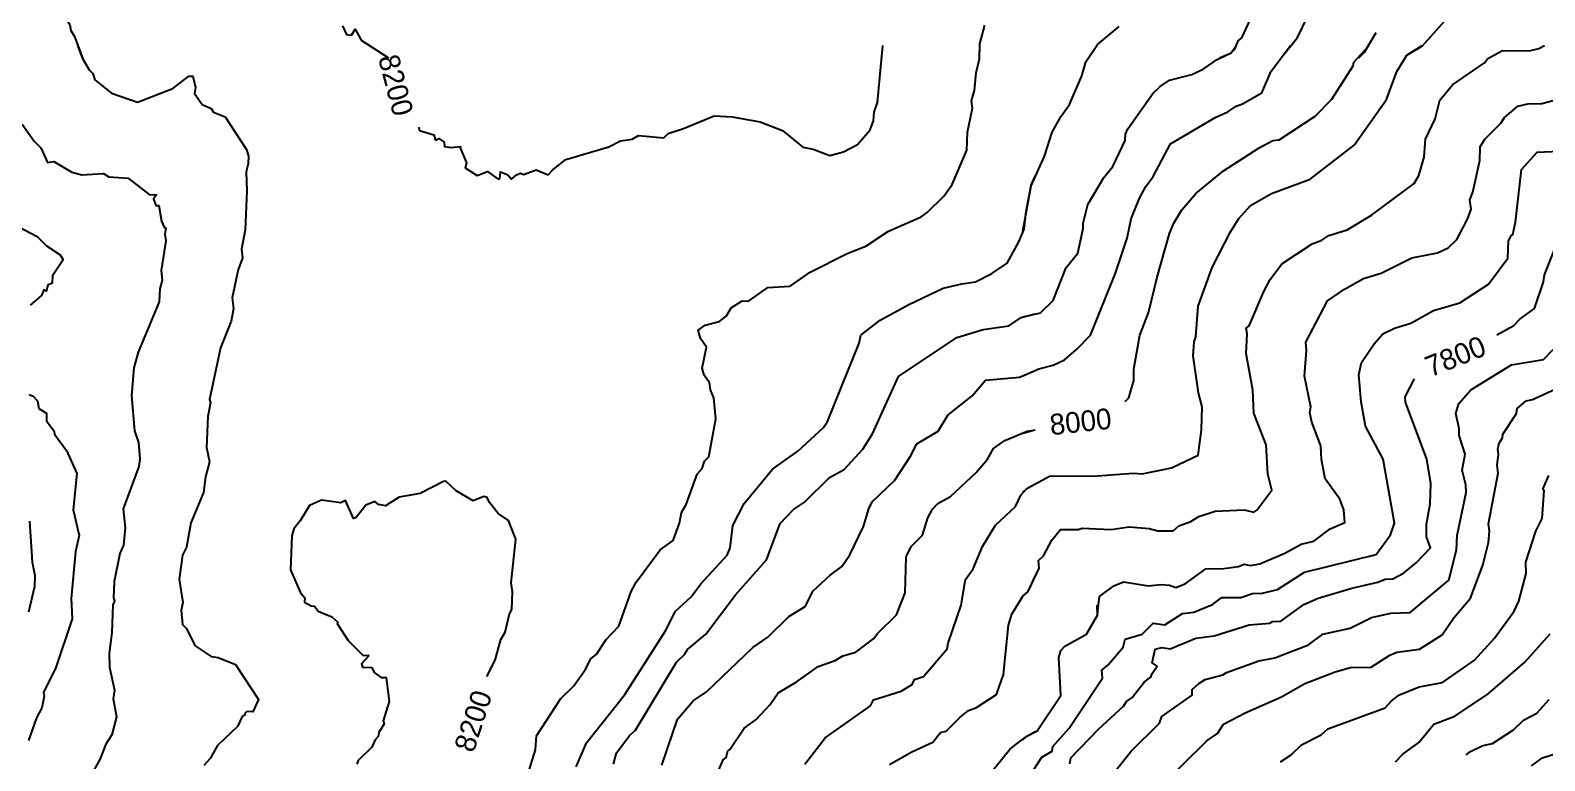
# Model space of a CAD drawing. Extents: x 9339 to 13216, y 3769 to 6935.
# Drawn here: x 11665 to 12219, y 4267 to 4534 of the extents above; entities that cross this region are included whole.
import ezdxf
from ezdxf.enums import TextEntityAlignment as Align

# ---------------------------------------------------------------- set-up
doc = ezdxf.new("R2010")
doc.units = 0
doc.header["$MEASUREMENT"] = 0
for name, color, linetype in [('DTM_SURFACE_CON', 9, 'Continuous'), ('DTM_SURFACE_ICON', 251, 'Continuous'), ('DTM_TEXT_ICON', 251, 'Continuous')]:
    doc.layers.add(name, color=color, linetype=linetype)
doc.styles.add('TMODELF', font='tmodelf')

msp = doc.modelspace()

# ---------------------------------------------------------------- linework, layer by layer
at = {"layer": 'DTM_SURFACE_CON', "linetype": 'Continuous', "flags": 128}
for points, elevation in [([(11657.81, 4564.39), (11674.96, 4543.21), (11679.28, 4536.1), (11679.63, 4534.03), (11680.95, 4531.84), (11683.88, 4523.97)], 2487.17), ([(12168.17, 4523.96), (12168.7, 4524.99), (12174.45, 4528.34), (12182.49, 4537.46), (12191.44, 4540.26), (12198.38, 4543.67), (12203.02, 4546.96), (12208.17, 4547.62), (12213.8, 4547.4), (12217.31, 4547.95), (12221.01, 4547.64)], 2426.21), ([(12012.18, 4523.97), (12012.3, 4529.1), (12014.21, 4536.01)], 2487.17), ([(12052.09, 4523.96), (12055.45, 4528.94), (12063.4, 4535.45)], 2474.98), ([(12100.07, 4523.96), (12104.39, 4525.86), (12105.66, 4527.15), (12106.92, 4530.24), (12108.21, 4531.35), (12112.41, 4540.19)], 2462.78), ([(12122.68, 4523.96), (12128.67, 4531.46), (12132.48, 4539.23)], 2450.59), ([(11682.06, 4528.52), (11683.88, 4523.76), (11686.31, 4519.65), (11687.65, 4518.22), (11688.4, 4516), (11694.5, 4511.08), (11704, 4507.74), (11716.9, 4512.76), (11722.8, 4517.34), (11724.23, 4517.3), (11725.26, 4513.18), (11724.85, 4510.98), (11727.65, 4506.88), (11730.96, 4505.46), (11731.8, 4504.17), (11736.11, 4502.43), (11743.96, 4490.44), (11744.64, 4487.98), (11744.54, 4485.2), (11743.74, 4482.32), (11744.05, 4475.16), (11743.38, 4461.12), (11742.12, 4453.93), (11742.42, 4450.65), (11740.9, 4446.56), (11738.7, 4436.14), (11739.14, 4432.22), (11738.23, 4427.61), (11734.42, 4417.91), (11730.38, 4398.92), (11730.74, 4397.82), (11729.79, 4392.77), (11729.3, 4381.41), (11730.4, 4376.2), (11728.89, 4370.66), (11728.2, 4364.93), (11723.53, 4353.79), (11721.89, 4345), (11720.52, 4342.06), (11719.2, 4333.24), (11720.59, 4324.73), (11719.93, 4321.87), (11720.5, 4316.62), (11721.81, 4315.35), (11725.14, 4308.89), (11731, 4304.91), (11733.49, 4304.62), (11739.89, 4301.98), (11748.34, 4289.21), (11746.26, 4284.66), (11744.08, 4284.8), (11743.25, 4284.06), (11743.25, 4283.47), (11742.3, 4283.01), (11740.56, 4279.27), (11733.28, 4272.36), (11730.65, 4267.6), (11728.33, 4265.09)], 2487.17), ([(11845.54, 4257.48), (11849.69, 4270.82), (11850.04, 4275.87), (11859.02, 4289.52), (11863.67, 4294.23), (11867.92, 4300.05), (11869.99, 4304.09), (11871.99, 4305.81), (11875.51, 4311.16), (11880.25, 4316.01), (11884.69, 4328.72), (11886.5, 4332.14), (11895.32, 4343.93), (11900.12, 4347.38), (11902.37, 4353.78), (11903.18, 4357.67), (11904.88, 4360.54), (11908.85, 4371.63), (11910.75, 4373.71), (11911.57, 4376.38), (11913.13, 4377.98), (11915.65, 4391.92), (11915.03, 4399.64), (11913.76, 4402.56), (11913.41, 4405.13), (11911.38, 4407.85), (11910.69, 4410.45), (11912.3, 4418.14), (11910.1, 4421.29), (11909.28, 4424.32), (11911.85, 4426.15), (11917.06, 4427.58), (11919.65, 4429.59), (11921.38, 4432.49), (11925.32, 4435.06), (11927.61, 4434.96), (11934.72, 4439.98), (11942.96, 4440.48), (11950.24, 4445.56), (11963.75, 4452.43), (11970.57, 4455.06), (11978.91, 4460.6), (11990.9, 4465.82), (11993.12, 4467.38), (11999.15, 4473.42), (12002.23, 4477.69), (12007.65, 4490.17), (12007.83, 4496.8), (12009.64, 4505.53), (12009.31, 4508.28), (12010.42, 4512.02), (12011, 4518.51), (12012.21, 4523.69), (12012.41, 4528.52)], 2487.17), ([(12028.11, 4460.54), (12031.12, 4477.17), (12035.98, 4488.08), (12038.87, 4496.82), (12042.13, 4502.68), (12045.21, 4506.96), (12049.66, 4517.46), (12051.1, 4522.5), (12055.17, 4528.54)], 2474.98), ([(12028.11, 4429.21), (12034.59, 4430.73), (12039.16, 4435.18), (12043.95, 4447.27), (12048.26, 4452.56), (12050.22, 4461.58), (12050.15, 4463.46), (12051.94, 4470.32), (12057.71, 4480.19), (12061.07, 4484.27), (12065.52, 4493.74), (12065.73, 4496.11), (12066.55, 4498.01), (12075.69, 4510.94), (12078.33, 4513.53), (12081.74, 4515.82), (12089.99, 4517.93), (12094.16, 4519.9), (12099.2, 4523.39), (12104.39, 4525.86), (12106.22, 4528.54)], 2462.78), ([(12028.11, 4407.6), (12033.97, 4410.25), (12039.16, 4411.6), (12043.35, 4413.52), (12047.72, 4417.23), (12052.84, 4422.54), (12062.06, 4445.17), (12066.33, 4457.97), (12067.73, 4465.12), (12070.83, 4472.62), (12073.13, 4476.88), (12075.82, 4480.52), (12082.19, 4492.51), (12098.69, 4502.29), (12103.09, 4504.28), (12106.19, 4506.28), (12108.49, 4507.11), (12115.63, 4511.21), (12119.01, 4519.09), (12126.08, 4528.54)], 2450.59), ([(12028.11, 4365.01), (12029.51, 4366.4), (12037.88, 4370.93), (12055.44, 4371.01), (12068.43, 4372.08), (12071.73, 4371.74), (12082.53, 4374.01), (12092.31, 4378.58), (12093.47, 4387.87), (12093.73, 4396.25), (12092.41, 4401.44), (12090.47, 4414.99), (12090.83, 4420.09), (12091.39, 4421.9), (12092.23, 4433.15), (12097.41, 4447.29), (12104.08, 4460.33), (12107.21, 4465.2), (12111.41, 4469.94), (12119.13, 4474.3), (12133.3, 4479.6), (12149.41, 4491.99), (12161.16, 4508.7), (12164.97, 4519.01), (12168.7, 4524.99), (12174.22, 4528.54)], 2426.21), ([(12028.11, 4327.02), (12029.99, 4328.71), (12034.1, 4337.25), (12033.79, 4340.04), (12035.65, 4341.75), (12038.68, 4347.48), (12041.86, 4351.39), (12048.29, 4351.44), (12049.84, 4351.84), (12060.48, 4351.35), (12067.06, 4352.33), (12074.28, 4351.83), (12077.56, 4350.87), (12083.12, 4350.96), (12085.21, 4352.78), (12089.56, 4354.39), (12092.52, 4356.19), (12098.55, 4358.08), (12109.06, 4358.65), (12112.6, 4357.74), (12113.76, 4358.5), (12119.23, 4365.83), (12117.73, 4371.65), (12117.2, 4382.33), (12112.67, 4393.97), (12112.27, 4402.37), (12109.79, 4415.75), (12110.27, 4423.04), (12109.81, 4425.12), (12110.9, 4425.9), (12116.26, 4438.46), (12118.67, 4442.94), (12122.92, 4448.65), (12134.02, 4455.95), (12137.53, 4457.28), (12140.12, 4459.01), (12146.76, 4461.1), (12155.76, 4466.4), (12171.31, 4478), (12173.07, 4480.96), (12175.04, 4487.69), (12175.55, 4494.22), (12179.01, 4501.63), (12180.76, 4508.52), (12185.34, 4514.12), (12197.04, 4522.21), (12198.35, 4523.74), (12203.68, 4526.66), (12213.53, 4526.55), (12216.94, 4527.37), (12219.07, 4528.54)], 2414.02), ([(12028.11, 4274.43), (12029.59, 4275.75), (12033.37, 4277.7), (12042.06, 4290.67), (12041.3, 4304.54), (12042.03, 4307.07), (12043.44, 4308.73), (12051.34, 4313.05), (12055.38, 4320.11), (12055.35, 4323.6), (12055.46, 4320.81), (12056.18, 4326.93), (12061.42, 4330.84), (12064.89, 4332.3), (12074.09, 4330.8), (12078.56, 4331.32), (12081.82, 4330.98), (12084.15, 4330.2), (12087.51, 4331.57), (12095.12, 4337.05), (12101.73, 4337.1), (12107.09, 4337.9), (12109.07, 4338.69), (12111.28, 4338.29), (12114.82, 4338.84), (12124, 4342.77), (12129.95, 4345.99), (12134.61, 4347.1), (12140.65, 4351.7), (12145.95, 4354), (12145.54, 4358.64), (12144.14, 4362.53), (12138.72, 4370), (12137.42, 4376.99), (12137.16, 4382.05), (12133.85, 4390.71), (12133.18, 4394.07), (12133.49, 4396.3), (12131.19, 4407.52), (12131.97, 4416.86), (12131.68, 4419.91), (12139.59, 4435.09), (12145.8, 4439.39), (12152.8, 4443.29), (12159.24, 4445.23), (12170.52, 4450.84), (12179.91, 4452.62), (12183.75, 4454.44), (12186.93, 4457.49), (12190.88, 4464.95), (12192.25, 4468.59), (12191.77, 4472.08), (12192.83, 4474.85), (12195.34, 4486.49), (12195.56, 4491.38), (12197.17, 4494.29), (12203.02, 4500.11), (12204.47, 4502.17), (12209.26, 4506.31), (12213.01, 4507.23), (12218.14, 4507.29), (12228.26, 4510.01)], 2401.82), ([(11661.8, 4499.67), (11666.15, 4493.53), (11668.56, 4491.12), (11671.1, 4485.7), (11673.35, 4486.04), (11679.97, 4482.16), (11683.66, 4481.21), (11691.6, 4481.63), (11693.49, 4480.44), (11700.63, 4479.92), (11708.31, 4473.99), (11710.93, 4473.9), (11709.91, 4472.41), (11710.68, 4470.01), (11711.76, 4469.95), (11712.73, 4464.23), (11713.72, 4462.01), (11714.43, 4461.62), (11713.99, 4459.47), (11714.41, 4457.07), (11712.71, 4446.22), (11713.08, 4442.68), (11712.21, 4439.49), (11711.91, 4434.77), (11704.23, 4416.26), (11702.69, 4410.55), (11701.78, 4400.42), (11702.91, 4387.49), (11704.39, 4383.27), (11704.9, 4377.27), (11704.51, 4374.46), (11698.81, 4358.91), (11699.52, 4352.04), (11698.86, 4345.73), (11697.59, 4342.62), (11695.48, 4332.33), (11695.16, 4326.46), (11695.54, 4325.15), (11695.03, 4323.83), (11694.57, 4313.68), (11693.67, 4306.03), (11693.73, 4300.99), (11695.63, 4292.58), (11695.11, 4289.48), (11696.35, 4282.87), (11694.66, 4276.22), (11692.47, 4272.84), (11690.27, 4267.27), (11687.98, 4263.39)], 2474.98), ([(12032.17, 4263.64), (12035.01, 4268.11), (12038.89, 4270.34), (12039.12, 4271.96), (12045, 4278.68), (12057.21, 4296.98), (12057, 4299.98), (12059.37, 4301.83), (12064.86, 4308.35), (12065.51, 4311.32), (12071.78, 4313.09), (12075.75, 4317.13), (12080.02, 4316.49), (12086.48, 4320.65), (12090.63, 4321.11), (12097.54, 4324.02), (12100.97, 4326.49), (12107.86, 4326.54), (12112.16, 4328.02), (12115.84, 4328.08), (12121.34, 4329.5), (12131.22, 4335.79), (12157.49, 4342.26), (12162.64, 4349.46), (12164.13, 4353.74), (12160.02, 4377.13), (12153.47, 4389.28), (12151.91, 4398.12), (12151.05, 4408.05), (12152.03, 4412.47), (12156.69, 4419.3), (12159.85, 4422.99), (12164.19, 4425.06), (12170.15, 4426.92), (12178.43, 4431.52), (12188.11, 4434.35), (12198.54, 4441.16), (12205.69, 4450.74), (12205.84, 4457.08), (12206.93, 4459.13), (12207.48, 4459.33), (12208.46, 4463.92), (12210.67, 4483.2), (12216.36, 4489.5), (12227.25, 4490.01)], 2389.63), ([(11864.64, 4264.51), (11868.42, 4273.39), (11882.35, 4291.02), (11897.24, 4314.32), (11900.97, 4321.51), (11906.65, 4326.76), (11910.24, 4331.47), (11919.9, 4342.01), (11920.97, 4344.7), (11921.97, 4352.83), (11926.1, 4360.96), (11936.45, 4373.48), (11945.67, 4380.09), (11955.14, 4388.76), (11956.59, 4390.91), (11968.21, 4419.59), (11968.77, 4422.49), (11975.82, 4428.06), (11986.36, 4433.74), (11998.91, 4439.72), (12005.74, 4441.34), (12010.75, 4441.98), (12016.74, 4445.05), (12022.31, 4448.84), (12026.58, 4456.66), (12028.53, 4461.32), (12029.27, 4467.8), (12031.16, 4477.45), (12032.66, 4480.7)], 2474.98), ([(11655.45, 4464.82), (11667.3, 4458.59), (11670.67, 4455.25), (11675.71, 4451.91), (11676.78, 4450.07), (11672.88, 4444.24), (11672.76, 4441.49), (11671.22, 4440.78), (11670.51, 4438.65), (11669.75, 4439.1), (11668.83, 4436.99), (11664.69, 4433.53)], 2462.78), ([(11878.26, 4265.5), (11879.34, 4269.72), (11884.19, 4276.2), (11886.34, 4277.92), (11901.27, 4302.84), (11904.33, 4305.8), (11905.29, 4307.47), (11912.1, 4313.15), (11922.92, 4327.48), (11934.21, 4340.35), (11939.2, 4353.59), (11944.08, 4358.67), (11948.11, 4361.42), (11957.35, 4370.49), (11962.71, 4373.41), (11969.54, 4380.77), (11973.01, 4386.47), (11982.52, 4407.42), (12003.94, 4421.68), (12013.53, 4424.56), (12022.96, 4425.9), (12027.52, 4429.03), (12032.66, 4430.38)], 2462.78), ([(12058.94, 4259.31), (12067.73, 4270.29), (12078.17, 4280.58), (12078.99, 4282.97), (12090.13, 4290.8), (12090.11, 4292.84), (12092.47, 4295.09), (12094.84, 4296.51), (12101.33, 4298.17), (12102.7, 4299.08), (12114.47, 4303.29), (12120.36, 4304.43), (12132.65, 4309.25), (12137.89, 4313.12), (12147.97, 4315.31), (12155.72, 4319.16), (12162.8, 4320.77), (12169.88, 4321.09), (12184.05, 4332.92), (12186.89, 4343.99), (12187.1, 4349.22), (12190.33, 4364.89), (12190.26, 4367.79), (12188.97, 4373.08), (12190.02, 4379.03), (12187.82, 4385.79), (12187.77, 4388.36), (12186.62, 4393.83), (12187.74, 4397.46), (12192.07, 4402.51), (12207.03, 4411.67), (12218.66, 4413.65), (12222.25, 4417.23)], 2365.25), ([(11895.9, 4265.19), (11901.73, 4281.95), (11907.46, 4288.68), (11912.3, 4291.96), (11929.28, 4308.23), (11934.77, 4311.95), (11942.38, 4319.61), (11948.45, 4323.19), (11951.36, 4328.99), (11957.56, 4334.74), (11961.81, 4337.92), (11964.81, 4342.19), (11969.72, 4352.51), (11971.75, 4359.02), (11972.98, 4361.51), (11981.19, 4369.51), (11986.93, 4378.19), (11989.3, 4382.72), (11997.05, 4387.4), (12000.65, 4393.22), (12009.55, 4400.34), (12014.47, 4406.08), (12026.89, 4407.11), (12032.66, 4409.58)], 2450.59), ([(12077.17, 4256.08), (12095.62, 4274.14), (12099.31, 4276.71), (12101.6, 4280.2), (12109.46, 4284.3), (12122.8, 4290.2), (12131.33, 4295.07), (12142.37, 4299.33), (12148.02, 4300.86), (12155.64, 4301.07), (12162.43, 4305.47), (12164.94, 4306.46), (12173.3, 4307.57), (12181.59, 4312.9), (12185.71, 4318.92), (12191.96, 4326.32), (12196.45, 4338.3), (12198.51, 4346.68), (12198.92, 4350.84), (12198.55, 4353.47), (12202.05, 4372.01), (12201.67, 4374.98), (12202.25, 4379.03), (12201.97, 4380.76), (12202.47, 4382.95), (12203.66, 4384.98), (12203.78, 4386.24), (12208.75, 4393.84), (12209.08, 4395.64), (12212.36, 4398.48), (12214.64, 4398.98), (12222.96, 4402.79)], 2353.06), ([(11664.32, 4400.86), (11665.84, 4400.21), (11667.35, 4398.46), (11667.87, 4395.63), (11670.66, 4394.03), (11670.65, 4391.19), (11673.44, 4387.38), (11673.61, 4386.32), (11678.01, 4380.27), (11681.83, 4371.94), (11680.48, 4358.63), (11682.64, 4349.18), (11681.26, 4343.31), (11679.71, 4326.11), (11680.04, 4318.74), (11673.97, 4300.53), (11669.58, 4291.91), (11669.86, 4290.38), (11668.96, 4286.14), (11667, 4282.44), (11664.16, 4274.25)], 2462.78), ([(12122.44, 4266.39), (12126.34, 4268.91), (12130.14, 4272.63), (12137.26, 4276.24), (12139.8, 4278.48), (12160.68, 4286.14), (12163.06, 4288.74), (12165.94, 4290.88), (12173.2, 4293.89), (12181.67, 4295.41), (12193.48, 4303.65), (12200.79, 4311.68), (12207.97, 4321.58), (12209.63, 4325.14), (12212.33, 4335.32), (12212.28, 4339.51), (12215.86, 4350.8), (12218.21, 4355.42), (12218.9, 4365.5), (12218.44, 4366.12), (12220.64, 4371.17)], 2340.86), ([(11948.27, 4265.57), (11955.69, 4275.16), (11972.34, 4286.91), (11973.43, 4289.11), (11983.54, 4292.28), (11987.54, 4294.69), (11988.49, 4296.46), (11991.68, 4297.66), (12000.44, 4307.76), (12000.72, 4309.84), (12005.51, 4323.71), (12007.15, 4333.11), (12009.95, 4337.02), (12013.36, 4345.24), (12018.06, 4352.95), (12025.44, 4359.79), (12027.35, 4363.93), (12029.51, 4366.4), (12032.66, 4368.07)], 2426.21), ([(11664.51, 4354.49), (11665.48, 4339.42), (11666.38, 4334.53), (11666.32, 4330.53), (11664.12, 4321.17)], 2450.59), ([(11979.25, 4265.37), (11987.41, 4270.05), (11995.19, 4273.64), (11997.98, 4277.1), (12000.08, 4277.62), (12005.11, 4282.76), (12008.23, 4285.14), (12011.11, 4286.3), (12018.51, 4291.08), (12021.01, 4298.38), (12022.81, 4316.44), (12024.08, 4320.44), (12028.14, 4327.07), (12029.99, 4328.71), (12032.66, 4334.39)], 2414.02), ([(12164.49, 4266.35), (12167.21, 4269.15), (12173.03, 4273.5), (12178.52, 4280.23), (12186.19, 4283.07), (12198.43, 4291.29), (12211.91, 4302.85), (12221.17, 4313.24)], 2328.67), ([(12012.68, 4257.82), (12023.46, 4271.15), (12029.59, 4275.75), (12032.66, 4277.43)], 2401.82), ([(12214.29, 4264.95), (12218.31, 4267.81), (12225.1, 4270.04)], 2304.29)]:
    msp.add_lwpolyline(points, dxfattribs=dict(at, elevation=elevation))
at = {"layer": 'DTM_SURFACE_ICON', "linetype": 'Continuous', "flags": 128}
for points, elevation in [([(11779.07, 4535.66), (11780.56, 4532.58), (11782.38, 4532.35), (11783.63, 4534.48), (11785.87, 4530.49), (11795.9, 4523.97)], 2499.36), ([(12151.07, 4523.96), (12153.14, 4526.02), (12157.45, 4533.32)], 2438.4), ([(11806.89, 4498.59), (11807.18, 4497.37), (11812.42, 4495.82), (11813.07, 4493.9), (11814.3, 4494.43), (11816.32, 4493.09), (11816.43, 4491.61), (11818.88, 4491.15), (11822.3, 4491.58), (11822.11, 4491.07), (11824.49, 4485.63), (11823.97, 4483.72), (11828.31, 4480.97), (11832.12, 4482.38), (11836.04, 4479.64), (11836.58, 4479.84), (11836.93, 4482.34), (11839.56, 4481.22), (11840.86, 4479.61), (11842.68, 4481.22), (11844.2, 4481.77), (11845.33, 4481.28), (11849.88, 4482.99), (11854.33, 4481.16), (11856.14, 4483.17), (11860.84, 4486.82), (11876.6, 4491.4), (11880.8, 4493.64), (11885.12, 4494.29), (11887.41, 4495.63), (11896.7, 4494.75), (11898.21, 4496.33), (11903.84, 4498.09), (11915.09, 4502.77), (11921.66, 4502.37), (11931.95, 4500.55), (11940.13, 4497.38), (11947.56, 4491.32), (11951.33, 4490.55), (11957.39, 4488.22), (11962.39, 4489.57), (11967.58, 4492.32), (11972.25, 4497.67), (11973.37, 4500.98), (11973.65, 4504.15), (11974.95, 4507.67), (11976.85, 4528.52)], 2499.36), ([(12065.54, 4398.25), (12066.95, 4399.54), (12068.69, 4405.98), (12068.71, 4410.13), (12070.96, 4422.46), (12074.11, 4430.64), (12077.21, 4443.73), (12081.75, 4459.71), (12083.32, 4463.5), (12086.24, 4468.4), (12091.38, 4474.36), (12101.54, 4482.64), (12114.65, 4491.1), (12119.58, 4493.71), (12121.89, 4493.98), (12135.05, 4502.67), (12141.21, 4508.89), (12148.96, 4521.11), (12149.31, 4522.43), (12154.84, 4528.54)], 2438.4), ([(12201.62, 4422.6), (12207.77, 4426.11), (12210.06, 4428.42), (12215.36, 4432.28), (12218.69, 4442.07), (12219.02, 4444.63), (12225.1, 4460.02)], 2377.44), ([(12045.3, 4265.65), (12045.63, 4267.9), (12055.85, 4278.34), (12065.09, 4286.93), (12066.08, 4288.51), (12068.12, 4289.88), (12072.5, 4295.5), (12075.07, 4297.51), (12075.19, 4298.37), (12077.23, 4301.34), (12075.47, 4302.57), (12076.58, 4307.64), (12078.99, 4308.25), (12082.02, 4307.74), (12091.37, 4311.65), (12098.12, 4312.5), (12111, 4316.57), (12118.49, 4317.15), (12119.52, 4317.79), (12122.52, 4317.88), (12130.97, 4323.95), (12136.18, 4326.22), (12148.55, 4329.92), (12158.02, 4332.16), (12160.7, 4333.26), (12163.49, 4333.36), (12167.42, 4335.45), (12172.1, 4339.16), (12177.37, 4344.7), (12175.91, 4348.67), (12175.83, 4353.32), (12177.16, 4360.75), (12177.5, 4368.29), (12176, 4377.16), (12168.22, 4398.06), (12168.1, 4399.93), (12171.41, 4406.49)], 2377.44), ([(11916.85, 4263.48), (11918.42, 4267.1), (11919.52, 4267.98), (11920.07, 4270.46), (11920.84, 4270.92), (11926.13, 4278.66), (11930.48, 4281.91), (11935.61, 4287.37), (11938.56, 4291.58), (11945.17, 4295.52), (11953.23, 4301.22), (11959.34, 4303.53), (11962.23, 4305.18), (11966.92, 4306.52), (11973.54, 4311.53), (11974.89, 4313.38), (11981.79, 4320.18), (11985.05, 4328.26), (11985.37, 4341.37), (11987.27, 4345.22), (11991.34, 4349.29), (11993.27, 4355.69), (11995.04, 4358.79), (11996.99, 4360.97), (12001.67, 4363.5), (12011.03, 4372.32), (12015.2, 4377.15), (12017.36, 4381.04), (12021.54, 4383.93), (12029.71, 4387.36), (12032.66, 4387.91)], 2438.4), ([(12028.11, 4386.63), (12032.43, 4387.86)], 2438.4), ([(11831.84, 4297.61), (11834.98, 4303.54), (11837, 4311.19), (11838.58, 4313.83), (11840.13, 4320.57), (11841.06, 4322.13), (11841.25, 4328.64), (11840.8, 4331.94), (11842.51, 4347.92), (11839.8, 4354.75), (11836.01, 4357.24), (11832.84, 4361.23), (11832.04, 4363.1), (11830.75, 4363.5), (11826.83, 4361.92), (11820.67, 4365.57), (11816.89, 4369.04), (11816.01, 4369.03), (11807.5, 4364.54), (11799.84, 4363.22), (11794.83, 4360.05), (11792.25, 4360.58), (11790.87, 4361.71), (11787.62, 4360.35), (11784, 4355.76), (11783.02, 4355.38), (11780.12, 4362.07), (11778.4, 4361.19), (11771.37, 4362.18), (11767, 4360.14), (11763.59, 4354.63), (11761.2, 4351.7), (11760.47, 4349.05), (11760.06, 4336.65), (11763.63, 4328.28), (11765.25, 4326.45), (11765.18, 4324.86), (11767.52, 4323.53), (11768.77, 4323.37), (11770.1, 4321.58), (11775.14, 4319.46), (11777.3, 4317.54), (11777.15, 4317.02), (11781.08, 4310.8), (11786.61, 4305.33), (11788.39, 4305.39), (11788.51, 4305), (11786.02, 4302.24), (11786.35, 4301.08), (11789.81, 4300.85), (11790.66, 4299.11), (11793.19, 4297.26), (11795.07, 4297.29), (11796.13, 4288.42), (11793.96, 4281.44), (11794.27, 4280.33), (11792.37, 4277.12), (11792.12, 4275.67), (11790.97, 4274.45), (11789.77, 4271.76), (11784.76, 4266.87), (11784.27, 4265.54)], 2499.36), ([(12190.37, 4268.91), (12191.93, 4270.23), (12196.5, 4272.34), (12200.04, 4273.1), (12207.71, 4278.04), (12211.35, 4281.63), (12216.31, 4284.17), (12220.82, 4289.2)], 2316.48)]:
    msp.add_lwpolyline(points, dxfattribs=dict(at, elevation=elevation))

# ---------------------------------------------------------------- texts
at = {"layer": 'DTM_TEXT_ICON', "linetype": 'Continuous', "style": 'TMODELF'}
for s, rotation, p in [('8200', 284.6756, (11798.59, 4514.01, 2499.36)), ('7800', 21.8505, (12186.42, 4414.8, 2377.44)), ('8000', 6.1691, (12049.22, 4390.91, 2438.4)), ('8200', 72.1206, (11826.86, 4281.34, 2499.36))]:
    msp.add_text(s, height=7.62, rotation=rotation, dxfattribs=at).set_placement(p, align=Align.MIDDLE_CENTER)

doc.saveas('drawing.dxf')
